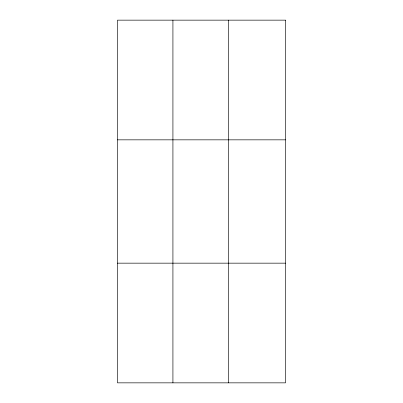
<?xml version="1.0" encoding="UTF-8"?>
<svg xmlns="http://www.w3.org/2000/svg" width="403" height="403" viewBox="0 0 403 403"><rect width="100%" height="100%" fill="white"/><g stroke="black" fill="none" stroke-linecap="round" stroke-linejoin="round"><path stroke-width="0.6" d="M172.922 382.85L172.922 20.15M228.395 382.85L228.395 20.15M117.449 139.841L285.551 139.841M117.449 263.159L285.551 263.159M285.551 20.15L285.551 382.85L117.449 382.85L117.449 20.15L285.551 20.15"/></g></svg>
